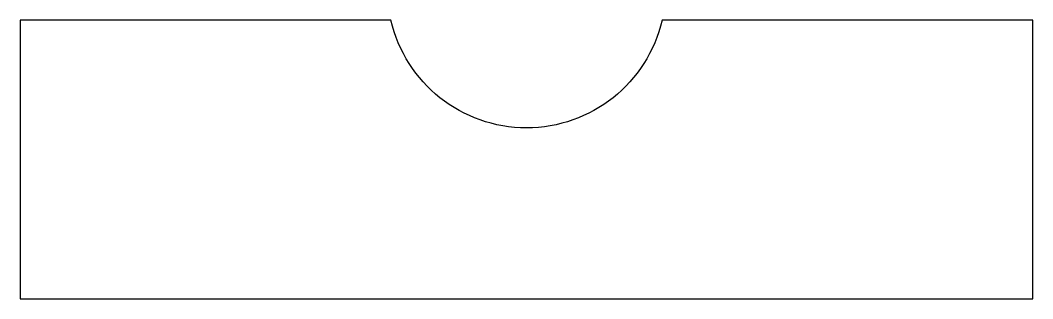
# Model space of a CAD drawing. Extents: x 198.2 to 278.2, y 248.9 to 270.9.
import ezdxf

# ---------------------------------------------------------------- set-up
doc = ezdxf.new("R2010")
doc.units = 0
doc.layers.add('ANA', color=220, linetype='CONTINUOUS')

msp = doc.modelspace()

# ---------------------------------------------------------------- linework, layer by layer
at = {"layer": 'ANA'}
msp.add_lwpolyline([(278.179, 248.877), (278.179, 270.877), (248.892, 270.877, -0.793492), (227.467, 270.877), (198.179, 270.877), (198.179, 248.877)], format="xyb", close=True, dxfattribs=at)

doc.saveas('drawing.dxf')
